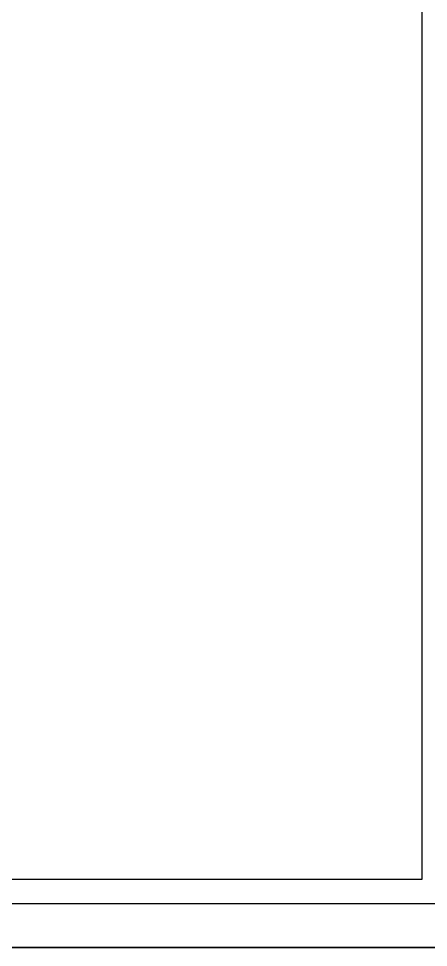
# Model space of a CAD drawing. Header units: millimetres. Extents: x -44462 to 306987, y -116160 to 12874.
# Drawn here: x 7842.3 to 8011.4, y -37836 to -37452.9 of the extents above; entities that cross this region are included whole.
import ezdxf

# ---------------------------------------------------------------- set-up
doc = ezdxf.new("R2010")
doc.units = ezdxf.units.MM
doc.layers.add('AVP_TEXTES', color=7, linetype='Continuous')
doc.layers.add('chassis fen.portes', color=1, linetype='Continuous')
doc.styles.add('CENTURY GOTHIC', font='GOTHIC.TTF')

# ---------------------------------------------------------------- blocks, each defined once
blk = doc.blocks.new('PETIT CARTOUCHE_HOR')
at = {"color": 1}
blk.add_line((0, 0), (-2090, 0), dxfattribs=at)
at = {"layer": 'AVP_TEXTES', "color": 5, "linetype": 'Continuous'}
blk.add_line((-233.46, 422.47), (-233.46, 28), dxfattribs=at)
at = {"layer": 'chassis fen.portes', "color": 5, "linetype": 'Continuous'}
blk.add_line((-233.46, 28), (-2071.31, 28), dxfattribs=at)
at = {"layer": 'chassis fen.portes', "color": 2, "linetype": 'Continuous'}
blk.add_line((-223.46, 18), (-2081.31, 18), dxfattribs=at)
at = {"layer": 'chassis fen.portes', "color": 1, "linetype": 'Continuous'}
blk.add_line((-2100, 0), (-86.26, 0), dxfattribs=at)
at = {"style": 'CENTURY GOTHIC'}
for tag, p, height in [('DATE', (-210.16, 171.36), 20), ('DOSSIERN°', (-210.16, 111.51), 20), ('COMMENTAIRE', (-210.16, 95.35), 12), ('COMMENTAIRESUITE', (-210.16, 79.7), 12), ('FEUILLEN°', (-221.99, 32.69), 20), ('TOTALFEUILLES', (-181.65, 32.69), 20), ('ÉCH.', (-103.23, 32.69), 12)]:
    blk.add_attdef(tag, p, '', height=height, dxfattribs=at)

msp = doc.modelspace()

# ---------------------------------------------------------------- block references
at = {"color": 1}
msp.add_blockref('PETIT CARTOUCHE_HOR', (8242.09, -37835.99), dxfattribs=at)

doc.saveas('drawing.dxf')
